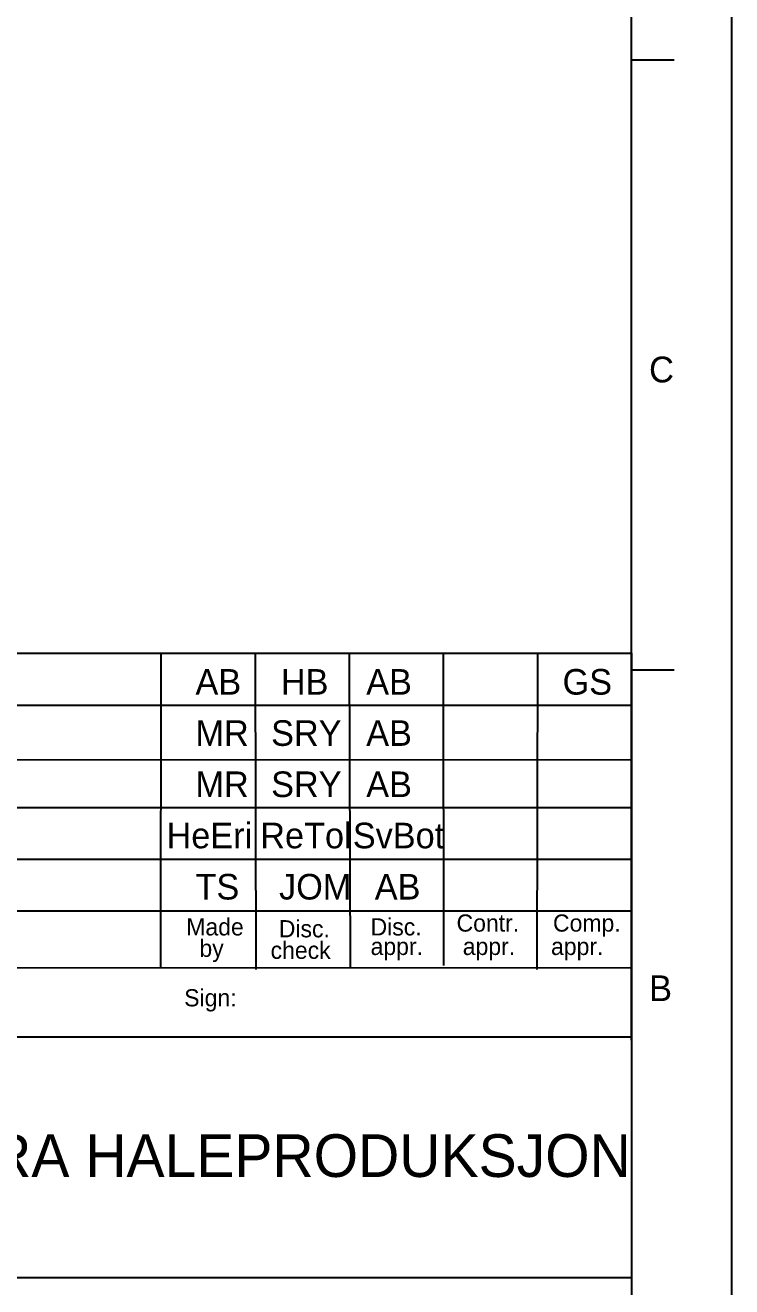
# Model space of a CAD drawing. Extents: x 0 to 841, y 0 to 594.
# Drawn here: x 758.2 to 841, y 83.1 to 230.9 of the extents above; entities that cross this region are included whole.
import ezdxf

# ---------------------------------------------------------------- set-up
doc = ezdxf.new("R2010")
doc.units = 0
for name, color, linetype in [('01-LIN-025-A', 7, 'Continuous'), ('02-LIN-025-B', 7, 'Continuous'), ('09-LIN-050-B', 7, 'Continuous')]:
    doc.layers.add(name, color=color, linetype=linetype)

msp = doc.modelspace()

# ---------------------------------------------------------------- linework, layer by layer
at = {"layer": '01-LIN-025-A'}
for p, q in [((829.26, 112.01), (829.26, 582.23)), ((834.27, 226.84), (829.26, 226.84)), ((774.13, 157.37), (774.07, 120.49)), ((785.16, 157.37), (785.24, 120.31)), ((796.19, 157.37), (796.29, 120.46)), ((807.21, 157.37), (807.22, 120.79)), ((818.24, 157.37), (818.15, 120.29)), ((829.26, 157.37), (829.26, 83.35)), ((834.27, 155.36), (829.26, 155.36)), ((648.83, 151.27), (829.27, 151.27)), ((648.83, 144.95), (829.27, 144.85)), ((648.83, 139.29), (829.27, 139.29)), ((648.82, 133.23), (829.27, 133.23)), ((648.81, 127.17), (829.26, 127.17)), ((648.72, 112.42), (829.28, 112.42))]:
    msp.add_line(p, q, dxfattribs=at)
for points in [[(648.78, 84.12), (648.84, 157.37), (829.26, 157.37)], [(829.26, 120.49), (648.81, 120.47)]]:
    msp.add_lwpolyline(points, dxfattribs=at)
msp.add_lwpolyline([(648.81, 84.23), (829.27, 84.23), (829.27, 10.41), (648.81, 10.41)], close=True, dxfattribs=at)
at = {"layer": '09-LIN-050-B'}
msp.add_lwpolyline([(0, 0), (841, 0), (841, 594), (0, 594)], close=True, dxfattribs=at)

# ---------------------------------------------------------------- texts
at = {"layer": '01-LIN-025-A'}
for s, height, p in [('C', 3.02, (831.31, 189.08)), ('Made', 2.013, (777.1, 124.29)), ('Disc.', 2.013, (787.94, 124.07)), ('Disc.', 2.013, (798.69, 124.29)), ('Contr.', 2.013, (808.76, 124.74)), ('Comp.', 2.013, (820.06, 124.74)), ('by', 2.013, (778.64, 121.78)), ('check', 2.013, (786.98, 121.55)), ('appr.', 2.013, (798.69, 122)), ('appr.', 2.013, (809.49, 122)), ('appr.', 2.013, (819.83, 122)), ('B', 3.02, (831.31, 116.6)), ('Sign:', 2.013, (776.86, 115.98))]:
    msp.add_text(s, height=height, dxfattribs=at).set_placement(p)
at = {"layer": '02-LIN-025-B'}
for s, height, p in [('AB', 3, (778.18, 152.5)), ('HB', 3, (788.18, 152.5)), ('AB', 3, (798.18, 152.5)), ('GS', 3, (821.18, 152.5)), ('MR', 3, (778.18, 146.5)), ('SRY', 3, (787.04, 146.5)), ('AB', 3, (798.18, 146.5)), ('MR', 3, (778.18, 140.5)), ('SRY', 3, (787.04, 140.5)), ('AB', 3, (798.18, 140.5)), ('HeEri', 3, (774.79, 134.5)), ('ReTol', 3, (785.77, 134.5)), ('SvBot', 3, (796.61, 134.5)), ('TS', 3, (778.18, 128.5)), ('JOM', 3, (787.97, 128.5)), ('AB', 3, (799.18, 128.5)), ('HULDRA HALEPRODUKSJON', 5, (735.92, 96))]:
    msp.add_text(s, height=height, dxfattribs=at).set_placement(p)

doc.saveas('drawing.dxf')
